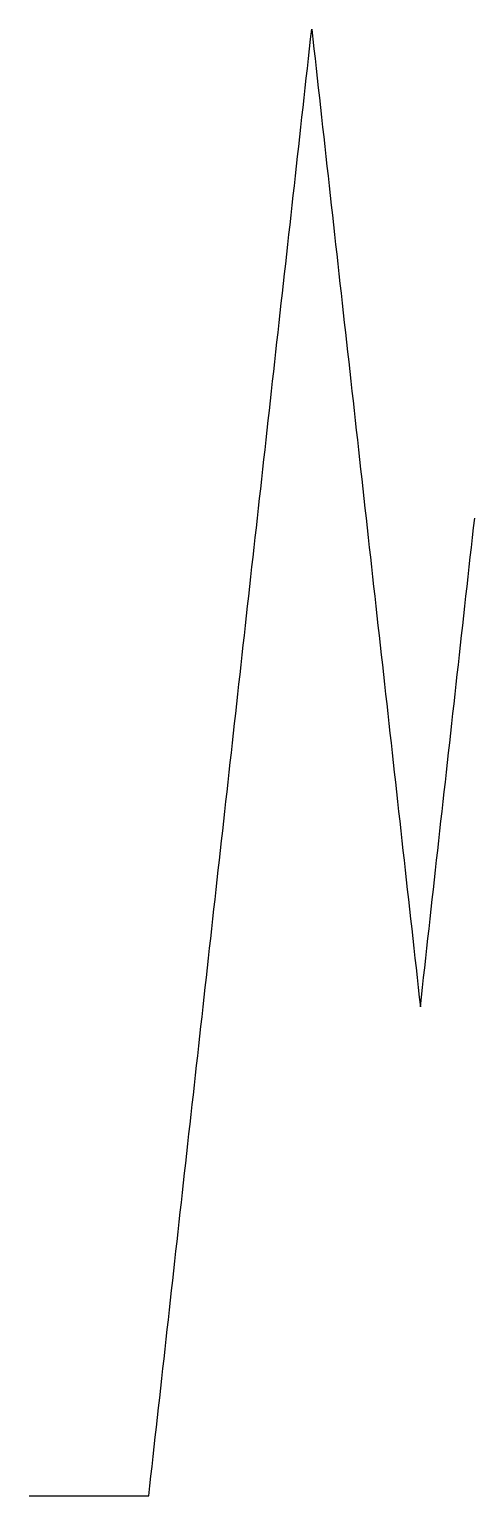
# Model space of a CAD drawing. Header units: metres. Extents: x 0 to 41, y 0 to 135.
import ezdxf

# ---------------------------------------------------------------- set-up
doc = ezdxf.new("R2010")
doc.units = ezdxf.units.M

msp = doc.modelspace()

# ---------------------------------------------------------------- linework, layer by layer
at = {"color": 255}
msp.add_polyline3d([(0, 0, 0), (0.1, 0, 0), (0.2, 0, 0), (0.3, 0, 0), (0.4, 0, 0), (0.5, 0, 0), (0.6, 0, 0), (0.7, 0, 0), (0.8, 0, 0), (0.9, 0, 0), (1, 0, 0), (1.1, 0, 0), (1.2, 0, 0), (1.3, 0, 0), (1.4, 0, 0), (1.5, 0, 0), (1.6, 0, 0), (1.7, 0, 0), (1.8, 0, 0), (1.9, 0, 0), (2, 0, 0), (2.1, 0, 0), (2.2, 0, 0), (2.3, 0, 0), (2.4, 0, 0), (2.5, 0, 0), (2.6, 0, 0), (2.7, 0, 0), (2.8, 0, 0), (2.9, 0, 0), (3, 0, 0), (3.1, 0, 0), (3.2, 0, 0), (3.3, 0, 0), (3.4, 0, 0), (3.5, 0, 0), (3.6, 0, 0), (3.7, 0, 0), (3.8, 0, 0), (3.9, 0, 0), (4, 0, 0), (4.1, 0, 0), (4.2, 0, 0), (4.3, 0, 0), (4.4, 0, 0), (4.5, 0, 0), (4.6, 0, 0), (4.7, 0, 0), (4.8, 0, 0), (4.9, 0, 0), (5, 0, 0), (5.1, 0, 0), (5.2, 0, 0), (5.3, 0, 0), (5.4, 0, 0), (5.5, 0, 0), (5.6, 0, 0), (5.7, 0, 0), (5.8, 0, 0), (5.9, 0, 0), (6, 0, 0), (6.1, 0, 0), (6.2, 0, 0), (6.3, 0, 0), (6.4, 0, 0), (6.5, 0, 0), (6.6, 0, 0), (6.7, 0, 0), (6.8, 0, 0), (6.9, 0, 0), (7, 0, 0), (7.1, 0, 0), (7.2, 0, 0), (7.3, 0, 0), (7.4, 0, 0), (7.5, 0, 0), (7.6, 0, 0), (7.7, 0, 0), (7.8, 0, 0), (7.9, 0, 0), (8, 0, 0), (8.1, 0, 0), (8.2, 0, 0), (8.3, 0, 0), (8.4, 0, 0), (8.5, 0, 0), (8.6, 0, 0), (8.7, 0, 0), (8.8, 0, 0), (8.9, 0, 0), (9, 0, 0), (9.1, 0, 0), (9.2, 0, 0), (9.3, 0, 0), (9.4, 0, 0), (9.5, 0, 0), (9.6, 0, 0), (9.7, 0, 0), (9.8, 0, 0), (9.9, 0, 0), (10, 0, 0), (10.1, 0, 0), (10.2, 0, 0), (10.3, 0, 0), (10.4, 0, 0), (10.5, 0, 0), (10.6, 0, 0), (10.7, 0, 0), (10.8, 0, 0), (10.9, 0, 0), (11, 0, 0), (11.1, 0.9, 0), (11.2, 1.8, 0), (11.3, 2.7, 0), (11.4, 3.6, 0), (11.5, 4.5, 0), (11.6, 5.4, 0), (11.7, 6.3, 0), (11.8, 7.2, 0), (11.9, 8.1, 0), (12, 9, 0), (12.1, 9.9, 0), (12.2, 10.8, 0), (12.3, 11.7, 0), (12.4, 12.6, 0), (12.5, 13.5, 0), (12.6, 14.4, 0), (12.7, 15.3, 0), (12.8, 16.2, 0), (12.9, 17.1, 0), (13, 18, 0), (13.1, 18.9, 0), (13.2, 19.8, 0), (13.3, 20.7, 0), (13.4, 21.6, 0), (13.5, 22.5, 0), (13.6, 23.4, 0), (13.7, 24.3, 0), (13.8, 25.2, 0), (13.9, 26.1, 0), (14, 27, 0), (14.1, 27.9, 0), (14.2, 28.8, 0), (14.3, 29.7, 0), (14.4, 30.6, 0), (14.5, 31.5, 0), (14.6, 32.4, 0), (14.7, 33.3, 0), (14.8, 34.2, 0), (14.9, 35.1, 0), (15, 36, 0), (15.1, 36.9, 0), (15.2, 37.8, 0), (15.3, 38.7, 0), (15.4, 39.6, 0), (15.5, 40.5, 0), (15.6, 41.4, 0), (15.7, 42.3, 0), (15.8, 43.2, 0), (15.9, 44.1, 0), (16, 45, 0), (16.1, 45.9, 0), (16.2, 46.8, 0), (16.3, 47.7, 0), (16.4, 48.6, 0), (16.5, 49.5, 0), (16.6, 50.4, 0), (16.7, 51.3, 0), (16.8, 52.2, 0), (16.9, 53.1, 0), (17, 54, 0), (17.1, 54.9, 0), (17.2, 55.8, 0), (17.3, 56.7, 0), (17.4, 57.6, 0), (17.5, 58.5, 0), (17.6, 59.4, 0), (17.7, 60.3, 0), (17.8, 61.2, 0), (17.9, 62.1, 0), (18, 63, 0), (18.1, 63.9, 0), (18.2, 64.8, 0), (18.3, 65.7, 0), (18.4, 66.6, 0), (18.5, 67.5, 0), (18.6, 68.4, 0), (18.7, 69.3, 0), (18.8, 70.2, 0), (18.9, 71.1, 0), (19, 72, 0), (19.1, 72.9, 0), (19.2, 73.8, 0), (19.3, 74.7, 0), (19.4, 75.6, 0), (19.5, 76.5, 0), (19.6, 77.4, 0), (19.7, 78.3, 0), (19.8, 79.2, 0), (19.9, 80.1, 0), (20, 81, 0), (20.1, 81.9, 0), (20.2, 82.8, 0), (20.3, 83.7, 0), (20.4, 84.6, 0), (20.5, 85.5, 0), (20.6, 86.4, 0), (20.7, 87.3, 0), (20.8, 88.2, 0), (20.9, 89.1, 0), (21, 90, 0), (21.1, 90.9, 0), (21.2, 91.8, 0), (21.3, 92.7, 0), (21.4, 93.6, 0), (21.5, 94.5, 0), (21.6, 95.4, 0), (21.7, 96.3, 0), (21.8, 97.2, 0), (21.9, 98.1, 0), (22, 99, 0), (22.1, 99.9, 0), (22.2, 100.8, 0), (22.3, 101.7, 0), (22.4, 102.6, 0), (22.5, 103.5, 0), (22.6, 104.4, 0), (22.7, 105.3, 0), (22.8, 106.2, 0), (22.9, 107.1, 0), (23, 108, 0), (23.1, 108.9, 0), (23.2, 109.8, 0), (23.3, 110.7, 0), (23.4, 111.6, 0), (23.5, 112.5, 0), (23.6, 113.4, 0), (23.7, 114.3, 0), (23.8, 115.2, 0), (23.9, 116.1, 0), (24, 117, 0), (24.1, 117.9, 0), (24.2, 118.8, 0), (24.3, 119.7, 0), (24.4, 120.6, 0), (24.5, 121.5, 0), (24.6, 122.4, 0), (24.7, 123.3, 0), (24.8, 124.2, 0), (24.9, 125.1, 0), (25, 126, 0), (25.1, 126.9, 0), (25.2, 127.8, 0), (25.3, 128.7, 0), (25.4, 129.6, 0), (25.5, 130.5, 0), (25.6, 131.4, 0), (25.7, 132.3, 0), (25.8, 133.2, 0), (25.9, 134.1, 0), (26, 135, 0), (26.1, 134.1, 0), (26.2, 133.2, 0), (26.3, 132.3, 0), (26.4, 131.4, 0), (26.5, 130.5, 0), (26.6, 129.6, 0), (26.7, 128.7, 0), (26.8, 127.8, 0), (26.9, 126.9, 0), (27, 126, 0), (27.1, 125.1, 0), (27.2, 124.2, 0), (27.3, 123.3, 0), (27.4, 122.4, 0), (27.5, 121.5, 0), (27.6, 120.6, 0), (27.7, 119.7, 0), (27.8, 118.8, 0), (27.9, 117.9, 0), (28, 117, 0), (28.1, 116.1, 0), (28.2, 115.2, 0), (28.3, 114.3, 0), (28.4, 113.4, 0), (28.5, 112.5, 0), (28.6, 111.6, 0), (28.7, 110.7, 0), (28.8, 109.8, 0), (28.9, 108.9, 0), (29, 108, 0), (29.1, 107.1, 0), (29.2, 106.2, 0), (29.3, 105.3, 0), (29.4, 104.4, 0), (29.5, 103.5, 0), (29.6, 102.6, 0), (29.7, 101.7, 0), (29.8, 100.8, 0), (29.9, 99.9, 0), (30, 99, 0), (30.1, 98.1, 0), (30.2, 97.2, 0), (30.3, 96.3, 0), (30.4, 95.4, 0), (30.5, 94.5, 0), (30.6, 93.6, 0), (30.7, 92.7, 0), (30.8, 91.8, 0), (30.9, 90.9, 0), (31, 90, 0), (31.1, 89.1, 0), (31.2, 88.2, 0), (31.3, 87.3, 0), (31.4, 86.4, 0), (31.5, 85.5, 0), (31.6, 84.6, 0), (31.7, 83.7, 0), (31.8, 82.8, 0), (31.9, 81.9, 0), (32, 81, 0), (32.1, 80.1, 0), (32.2, 79.2, 0), (32.3, 78.3, 0), (32.4, 77.4, 0), (32.5, 76.5, 0), (32.6, 75.6, 0), (32.7, 74.7, 0), (32.8, 73.8, 0), (32.9, 72.9, 0), (33, 72, 0), (33.1, 71.1, 0), (33.2, 70.2, 0), (33.3, 69.3, 0), (33.4, 68.4, 0), (33.5, 67.5, 0), (33.6, 66.6, 0), (33.7, 65.7, 0), (33.8, 64.8, 0), (33.9, 63.9, 0), (34, 63, 0), (34.1, 62.1, 0), (34.2, 61.2, 0), (34.3, 60.3, 0), (34.4, 59.4, 0), (34.5, 58.5, 0), (34.6, 57.6, 0), (34.7, 56.7, 0), (34.8, 55.8, 0), (34.9, 54.9, 0), (35, 54, 0), (35.1, 53.1, 0), (35.2, 52.2, 0), (35.3, 51.3, 0), (35.4, 50.4, 0), (35.5, 49.5, 0), (35.6, 48.6, 0), (35.7, 47.7, 0), (35.8, 46.8, 0), (35.9, 45.9, 0), (36, 45, 0), (36.1, 45.9, 0), (36.2, 46.8, 0), (36.3, 47.7, 0), (36.4, 48.6, 0), (36.5, 49.5, 0), (36.6, 50.4, 0), (36.7, 51.3, 0), (36.8, 52.2, 0), (36.9, 53.1, 0), (37, 54, 0), (37.1, 54.9, 0), (37.2, 55.8, 0), (37.3, 56.7, 0), (37.4, 57.6, 0), (37.5, 58.5, 0), (37.6, 59.4, 0), (37.7, 60.3, 0), (37.8, 61.2, 0), (37.9, 62.1, 0), (38, 63, 0), (38.1, 63.9, 0), (38.2, 64.8, 0), (38.3, 65.7, 0), (38.4, 66.6, 0), (38.5, 67.5, 0), (38.6, 68.4, 0), (38.7, 69.3, 0), (38.8, 70.2, 0), (38.9, 71.1, 0), (39, 72, 0), (39.1, 72.9, 0), (39.2, 73.8, 0), (39.3, 74.7, 0), (39.4, 75.6, 0), (39.5, 76.5, 0), (39.6, 77.4, 0), (39.7, 78.3, 0), (39.8, 79.2, 0), (39.9, 80.1, 0), (40, 81, 0), (40.1, 81.9, 0), (40.2, 82.8, 0), (40.3, 83.7, 0), (40.4, 84.6, 0), (40.5, 85.5, 0), (40.6, 86.4, 0), (40.7, 87.3, 0), (40.8, 88.2, 0), (40.9, 89.1, 0), (41, 90, 0)], dxfattribs=at)

doc.saveas('drawing.dxf')
